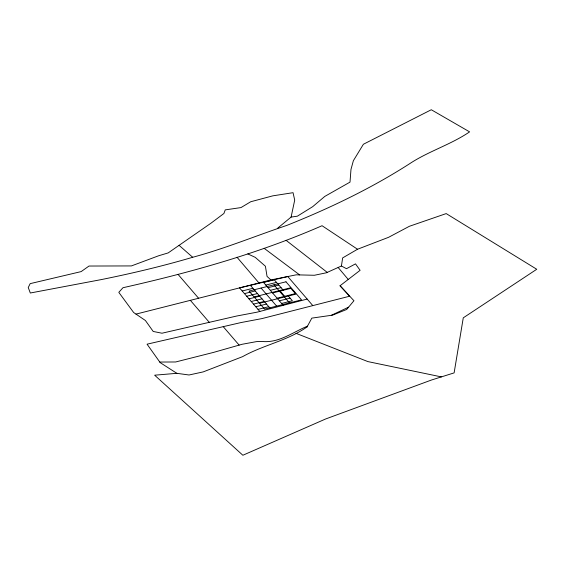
<?xml version="1.0" encoding="UTF-8"?>
<svg xmlns="http://www.w3.org/2000/svg" width="565" height="565" viewBox="0 0 565 565"><rect width="100%" height="100%" fill="white"/><g stroke="black" fill="none" stroke-linecap="round" stroke-linejoin="round"><path stroke-width="0.85" d="M341.422 265.995L342.651 257.908L357.532 249.243L388.621 237.293L409.378 226.29L446.202 213.591L536.75 269.265L463.272 317.834L454.119 372.886L431.37 380.054L325.532 419.018L242.865 455.256L154.648 375.195L176.852 373.317L189.028 374.991L203.16 371.911L242.604 356.642C263.354 344.975 287.493 340.744 307.092 326.881L311.816 318.13L332.637 315.122L346.656 309.479L353.937 300.735L340.038 285.77L360.11 270.317L355.505 263.869L346.479 268.7L341.422 265.995L326.33 272.796L314.373 275.268L296.23 274.83L270.889 279.943L135.996 314.112M291.102 217.08L294.704 200.095L293.051 192.686L272.796 195.85L250.747 201.74L240.965 207.588L225.237 209.883L223.91 213.485L211.013 223.168L168.172 252.915L158.68 255.754L131.419 265.924L89.016 266.037L81.155 271.596L30.171 283.637L28.25 287.543L30.319 293.009L100.867 279.675C131.758 273.453 162.466 266.186 192.693 257.273C224.75 248.649 255.486 235.965 286.865 225.393C329.31 208.457 370.774 188.618 409.3 163.935C428.192 151.328 450.693 144.746 469.6 131.864L431.293 109.744L363.394 144.259L353.365 160.721L350.978 169.429L350.01 182.121L324.79 196.415L312.706 206.656L297.36 216.19L291.102 217.08L277.712 228.126M307.092 326.881L307.487 326.153C293.546 331.853 280.297 342.164 264.561 341.634A20.509 10.347 -2.9 0 0 256.256 341.663L241.997 344.297L213.478 352.419L175.651 361.974L159.775 362.052M348.577 307.169L331.33 315.312M340.038 285.77L349.714 296.194L261.863 318.611L241.213 322.516L147.062 344.184L160.185 362.624L176.852 373.317M357.532 249.243L322.05 225.718C258.226 253.614 190.808 272.443 122.979 287.719L118.805 292.352L133.651 312.523L145.403 320.496L153.207 331.457L162 333.216L236.714 316.019L257.082 312.163L307.176 299.069M263.537 282.444L274.265 279.753L283.312 290.262M242.201 290.989L252.929 288.298M265.797 285.071L276.525 282.38M244.461 293.616L255.189 290.926M268.057 287.698L278.785 285.007M246.721 296.244L257.449 293.553M270.324 290.325L281.052 287.634M254.109 296.943L290.431 287.832L295.862 294.132L259.533 303.25M248.981 298.871L259.709 296.18M272.584 292.953L290.883 288.355M251.241 301.498L261.969 298.807M253.508 304.118L264.229 301.428M277.104 298.2L295.41 293.609M255.768 306.746L266.496 304.055M279.364 300.827L290.092 298.136M258.028 309.373L268.756 306.682M281.631 303.454L292.359 300.764L287.832 295.509M441.378 376.897L367.886 361.593L296.025 333.336M247.83 253.911L255.232 257.35L265.416 266.235L267.033 276.363L270.889 279.943M264.194 248.346L299.648 274.908M286.109 240.344L327.241 272.387M179.07 245.33L192.693 257.273M312.607 305.375L287.769 276.532L239.525 287.889L259.829 311.463M280.155 291.046L284.682 296.3M273.947 284.809L289.506 302.882M263.389 282.274L283.249 305.333M261.072 288.044L276.638 306.117M250.373 285.332L270.473 308.674M223.232 326.655L239.122 345.095M178.095 274.435L198.597 298.256M190.356 300.34L209.29 322.332M237.032 257.259L258.961 282.966M338.145 267.471L348.231 279.456M285.982 281.794L249.038 291.06L264.604 309.133L301.541 299.867L285.982 281.794"/></g></svg>
